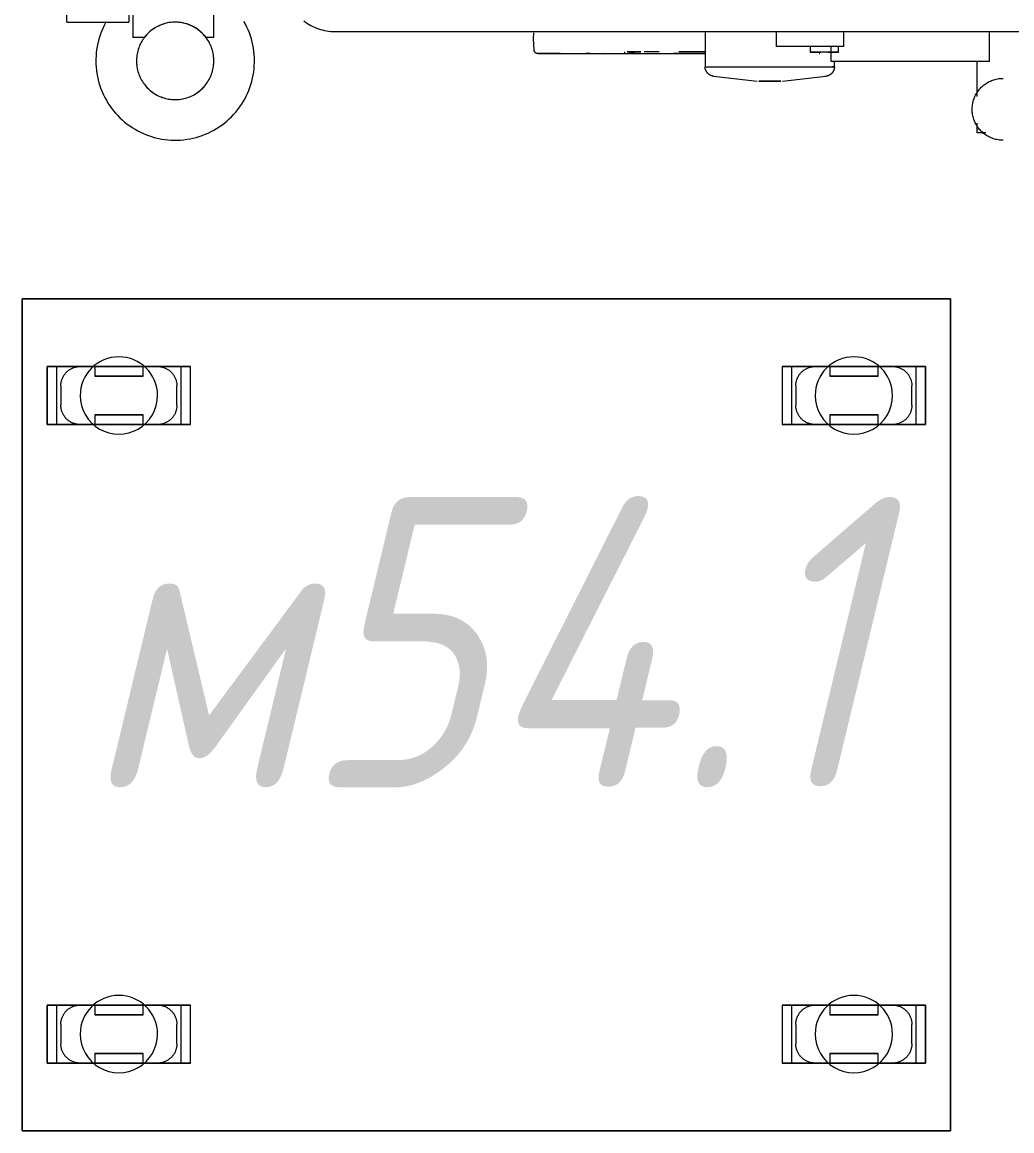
# Model space of a CAD drawing. Header units: millimetres. Extents: x -32954 to 151739, y -65671 to 56243.
# Drawn here: x -29804 to -29292, y -32578 to -32005 of the extents above; entities that cross this region are included whole.
import ezdxf

# ---------------------------------------------------------------- set-up
doc = ezdxf.new("R2010")
doc.units = ezdxf.units.MM
for name, color, linetype, lineweight in [('I-FURN', 7, 'Continuous', 9), ('I-FURN-IDEN', 7, 'Continuous', 9), ('Специальное оборудование', 7, 'Continuous', 18)]:
    doc.layers.add(name, color=color, linetype=linetype, lineweight=lineweight)
doc.styles.add('GOST Common_I', font='GOST_Common Italic.ttf', dxfattribs={"width": 0.9, "height": 150})

# ---------------------------------------------------------------- blocks, each defined once
blk = doc.blocks.new('Medical_All_ARJO_Enterprise-8000_Patient-Bed - Citadel-235586-В_АР_ПЭ_02 Этаж')
at = {"layer": 'Специальное оборудование'}
for p, q in [((-1220.69, 464.47), (-1220.69, -461.43)), ((-1178.87, -461.43), (-1178.87, 464.47)), ((-1254.85, -453.44), (-1254.85, -387.23)), ((-1222.85, -387.23), (-1222.85, -453.44)), ((-1254.85, -453.44), (-1222.85, -453.44)), ((-1116, -458.28), (7.48, -458.28)), ((-924.86, -458.05), (-924.86, -476.49)), ((-887.89, -466), (-887.89, -458.05)), ((-853.18, -466), (-853.18, -458.05)), ((-777.78, -473.76), (-777.78, -458.05)), ((-1214.8, -461.43), (-1220.69, -461.43)), ((-1178.87, -461.43), (-1182.81, -461.43)), ((-984.24, -469.7), (-986.47, -469.7)), ((-977, -468.77), (-977, -468.77)), ((-966.42, -468.77), (-966.42, -469.7)), ((-957.98, -468.77), (-965.2, -468.77)), ((-965.2, -468.77), (-957.98, -468.77)), ((-958.63, -468.77), (-965.06, -468.77)), ((-965.06, -468.77), (-958.63, -468.77)), ((-961.37, -469.7), (-964.11, -469.7)), ((-948.58, -468.77), (-956.3, -468.77)), ((-948.8, -468.77), (-954.9, -468.77)), ((-938.47, -469.7), (-941.38, -469.7)), ((-924.44, -468.77), (-938.47, -468.77)), ((-924.47, -468.77), (-938.47, -468.77)), ((-938.47, -469.7), (-938.47, -469.7)), ((-924.46, -469.7), (-938.47, -469.7)), ((-938.47, -469.7), (-938.47, -469.7)), ((-924.49, -469.7), (-938.47, -469.7)), ((-870.25, -466), (-887.89, -466)), ((-870.54, -466), (-870.54, -468.98)), ((-870.54, -468.98), (-865.08, -468.98)), ((-855.81, -468.98), (-870.54, -468.98)), ((-853.23, -466), (-870.25, -466)), ((-865.78, -469.7), (-865.69, -469.7)), ((-861.27, -468.98), (-855.81, -468.98)), ((-859.6, -473.76), (-859.6, -466)), ((-855.81, -468.98), (-855.81, -466)), ((-815.12, -473.76), (-859.6, -473.76)), ((-857.93, -476.49), (-857.93, -473.76)), ((-809.88, -473.76), (-815.12, -473.76)), ((-777.78, -473.76), (-809.88, -473.76)), ((-784.31, -473.76), (-784.31, -491.84)), ((-924.86, -476.49), (-921.55, -476.49)), ((-921.55, -476.49), (-917.56, -476.49)), ((-917.56, -476.49), (-912.26, -476.49)), ((-912.26, -476.49), (-891.39, -476.49)), ((-891.39, -476.49), (-857.93, -476.49)), ((-857.93, -476.49), (-859.07, -476.49)), ((-920.4, -481.38), (-897.92, -483.84)), ((-891.39, -483.84), (-897.05, -483.84)), ((-897.05, -483.84), (-891.39, -483.84)), ((-891.39, -483.84), (-885.74, -483.84)), ((-885.74, -483.84), (-891.39, -483.84)), ((-884.87, -483.84), (-862.39, -481.38)), ((-784.31, -505.7), (-784.31, -510.59)), ((-784.19, -510.59), (-784.24, -510.59)), ((-779.6, -510.59), (-784.19, -510.59))]:
    blk.add_line(p, q, dxfattribs=at)
at = {"layer": 'Специальное оборудование', "flags": 128}
for points in [[(-1132.21, -452.82), (-1131.35, -453.45), (-1130.46, -454.04), (-1129.55, -454.6), (-1128.61, -455.13), (-1127.66, -455.61), (-1126.69, -456.06), (-1125.7, -456.47), (-1124.69, -456.83), (-1123.67, -457.16), (-1122.64, -457.45), (-1121.6, -457.69), (-1120.55, -457.89), (-1119.49, -458.06), (-1118.43, -458.17), (-1117.36, -458.25), (-1116.29, -458.28), (-1116, -458.28)], [(-1157.81, -473.44), (-1157.84, -471.8), (-1157.94, -470.16), (-1158.1, -468.53), (-1158.33, -466.91), (-1158.62, -465.29), (-1158.98, -463.69), (-1159.4, -462.11), (-1159.89, -460.54), (-1160.43, -458.99), (-1161.04, -457.47), (-1161.71, -455.97), (-1162.44, -454.5), (-1163.23, -453.07)], [(-1234.76, -453.72), (-1235.52, -455.18), (-1236.22, -456.66), (-1236.86, -458.17), (-1237.44, -459.7), (-1237.96, -461.26), (-1238.41, -462.83), (-1238.8, -464.43), (-1239.13, -466.03), (-1239.4, -467.65), (-1239.6, -469.28), (-1239.73, -470.91), (-1239.8, -472.55), (-1239.81, -473.44)], [(-1178.81, -473.44), (-1178.82, -472.64), (-1178.87, -471.84), (-1178.95, -471.04), (-1179.06, -470.25), (-1179.21, -469.46), (-1179.38, -468.68), (-1179.59, -467.91), (-1179.82, -467.15), (-1180.09, -466.39), (-1180.39, -465.65), (-1180.71, -464.92), (-1181.07, -464.2), (-1181.45, -463.5), (-1181.86, -462.81), (-1182.3, -462.14), (-1182.76, -461.49), (-1183.26, -460.86), (-1183.77, -460.25), (-1184.31, -459.66), (-1184.87, -459.09), (-1185.46, -458.54), (-1186.06, -458.02), (-1186.69, -457.53), (-1187.34, -457.05), (-1188, -456.61), (-1188.68, -456.19), (-1189.38, -455.8), (-1190.09, -455.44), (-1190.82, -455.1), (-1191.56, -454.8), (-1192.31, -454.52), (-1193.07, -454.28), (-1193.84, -454.06), (-1194.62, -453.88), (-1195.41, -453.73), (-1196.2, -453.61), (-1196.99, -453.52), (-1197.79, -453.46), (-1198.59, -453.44), (-1199.39, -453.45), (-1200.19, -453.49), (-1200.99, -453.56), (-1201.78, -453.66), (-1202.57, -453.79), (-1203.35, -453.96), (-1204.13, -454.16), (-1204.89, -454.39), (-1205.65, -454.64), (-1206.4, -454.93), (-1207.13, -455.25), (-1207.85, -455.6), (-1208.56, -455.97), (-1209.25, -456.38), (-1209.92, -456.81), (-1210.58, -457.27), (-1211.21, -457.75), (-1211.83, -458.26), (-1212.43, -458.79), (-1213, -459.35), (-1213.55, -459.93), (-1214.08, -460.53), (-1214.59, -461.15), (-1215.07, -461.79), (-1215.52, -462.45), (-1215.94, -463.13), (-1216.34, -463.82), (-1216.71, -464.53), (-1217.06, -465.25), (-1217.37, -465.99), (-1217.65, -466.74), (-1217.9, -467.5), (-1218.13, -468.27), (-1218.32, -469.04), (-1218.48, -469.83), (-1218.61, -470.62), (-1218.7, -471.41), (-1218.77, -472.21), (-1218.8, -473.01), (-1218.81, -473.44)], [(-1013.26, -467.85), (-1013.42, -464.85), (-1013.47, -461.85), (-1013.4, -458.86)], [(-1011.26, -469.7), (-1011.34, -469.7), (-1011.42, -469.69), (-1011.5, -469.68), (-1011.58, -469.67), (-1011.66, -469.66), (-1011.74, -469.64), (-1011.81, -469.62), (-1011.89, -469.6), (-1011.97, -469.57), (-1012.04, -469.54), (-1012.11, -469.51), (-1012.19, -469.47), (-1012.26, -469.43), (-1012.32, -469.39), (-1012.39, -469.35), (-1012.46, -469.3), (-1012.52, -469.25), (-1012.58, -469.2), (-1012.64, -469.15), (-1012.7, -469.09), (-1012.75, -469.03), (-1012.8, -468.97), (-1012.85, -468.91), (-1012.9, -468.84), (-1012.95, -468.78), (-1012.99, -468.71), (-1013.03, -468.64), (-1013.06, -468.57), (-1013.1, -468.5), (-1013.13, -468.42), (-1013.15, -468.35), (-1013.18, -468.27), (-1013.2, -468.19), (-1013.22, -468.12), (-1013.23, -468.04), (-1013.25, -467.96), (-1013.25, -467.88), (-1013.26, -467.85)], [(-999.72, -469.7), (-1001.25, -469.7), (-1002.67, -469.7), (-1003.99, -469.7), (-1005.21, -469.7), (-1006.32, -469.7), (-1007.32, -469.7), (-1008.21, -469.7), (-1008.98, -469.7), (-1009.65, -469.7), (-1010.2, -469.7), (-1010.64, -469.7), (-1010.96, -469.7), (-1011.17, -469.7), (-1011.26, -469.7), (-1011.26, -469.7)], [(-1011.26, -469.7), (-1011.2, -469.7), (-1011.03, -469.7), (-1010.74, -469.7), (-1010.33, -469.7), (-1009.81, -469.7), (-1009.18, -469.7), (-1008.43, -469.7), (-1007.57, -469.7), (-1006.6, -469.7), (-1005.52, -469.7), (-1004.33, -469.7), (-1003.04, -469.7), (-1001.64, -469.7), (-1000.14, -469.7), (-998.55, -469.7), (-996.86, -469.7), (-995.07, -469.7), (-993.2, -469.7), (-991.23, -469.7), (-989.19, -469.7), (-987.06, -469.7), (-984.85, -469.7), (-982.57, -469.7), (-980.22, -469.7), (-977.8, -469.7), (-975.32, -469.7), (-972.78, -469.7), (-970.19, -469.7), (-967.54, -469.7), (-964.85, -469.7), (-962.11, -469.7), (-959.34, -469.7), (-956.54, -469.7), (-953.7, -469.7), (-950.85, -469.7), (-947.97, -469.7), (-945.07, -469.7), (-942.17, -469.7), (-939.26, -469.7), (-938.47, -469.7)], [(-938.47, -469.7), (-935.56, -469.7), (-932.66, -469.7), (-929.76, -469.7), (-926.88, -469.7), (-924.74, -469.7)], [(-865.5, -469.69), (-865.58, -469.69), (-865.66, -469.7)], [(-1239.81, -473.44), (-1239.77, -475.08), (-1239.68, -476.71), (-1239.51, -478.35), (-1239.28, -479.97), (-1238.99, -481.58), (-1238.63, -483.18), (-1238.21, -484.77), (-1237.73, -486.33), (-1237.18, -487.88), (-1236.57, -489.4), (-1235.9, -490.9), (-1235.17, -492.37), (-1234.39, -493.81), (-1233.54, -495.22), (-1232.65, -496.59), (-1231.69, -497.92), (-1230.69, -499.22), (-1229.63, -500.47), (-1228.52, -501.68), (-1227.37, -502.85), (-1226.17, -503.97), (-1224.93, -505.04), (-1223.65, -506.06), (-1222.32, -507.02), (-1220.96, -507.94), (-1219.56, -508.8), (-1218.13, -509.6), (-1216.67, -510.34), (-1215.18, -511.03), (-1213.66, -511.65), (-1212.12, -512.21), (-1210.56, -512.72), (-1208.98, -513.15), (-1207.39, -513.53), (-1205.78, -513.84), (-1204.15, -514.09), (-1202.52, -514.27), (-1200.89, -514.38), (-1199.25, -514.44), (-1197.61, -514.42), (-1195.97, -514.34), (-1194.34, -514.19), (-1192.71, -513.98), (-1191.1, -513.71), (-1189.49, -513.37), (-1187.9, -512.96), (-1186.33, -512.49), (-1184.78, -511.96), (-1183.25, -511.37), (-1181.74, -510.72), (-1180.27, -510.01), (-1178.82, -509.24), (-1177.4, -508.41), (-1176.02, -507.52), (-1174.68, -506.59), (-1173.37, -505.59), (-1172.11, -504.55), (-1170.88, -503.46), (-1169.71, -502.32), (-1168.57, -501.13), (-1167.49, -499.9), (-1166.46, -498.63), (-1165.48, -497.31), (-1164.55, -495.96), (-1163.67, -494.57), (-1162.86, -493.15), (-1162.1, -491.7), (-1161.4, -490.22), (-1160.76, -488.71), (-1160.18, -487.17), (-1159.66, -485.62), (-1159.2, -484.04), (-1158.81, -482.45), (-1158.48, -480.84), (-1158.22, -479.22), (-1158.02, -477.6), (-1157.88, -475.96), (-1157.82, -474.32), (-1157.81, -473.44)], [(-1218.81, -473.44), (-1218.79, -474.24), (-1218.74, -475.04), (-1218.66, -475.83), (-1218.55, -476.62), (-1218.41, -477.41), (-1218.23, -478.19), (-1218.03, -478.96), (-1217.79, -479.73), (-1217.52, -480.48), (-1217.23, -481.23), (-1216.9, -481.96), (-1216.55, -482.67), (-1216.16, -483.38), (-1215.75, -484.06), (-1215.31, -484.73), (-1214.85, -485.38), (-1214.36, -486.01), (-1213.84, -486.63), (-1213.3, -487.22), (-1212.74, -487.78), (-1212.16, -488.33), (-1211.55, -488.85), (-1210.92, -489.35), (-1210.28, -489.82), (-1209.61, -490.27), (-1208.93, -490.69), (-1208.23, -491.08), (-1207.52, -491.44), (-1206.79, -491.77), (-1206.05, -492.08), (-1205.3, -492.35), (-1204.54, -492.6), (-1203.77, -492.81), (-1202.99, -492.99), (-1202.21, -493.15), (-1201.42, -493.27), (-1200.62, -493.36), (-1199.82, -493.41), (-1199.02, -493.44), (-1198.22, -493.43), (-1197.42, -493.39), (-1196.63, -493.32), (-1195.83, -493.22), (-1195.05, -493.08), (-1194.26, -492.91), (-1193.49, -492.72), (-1192.72, -492.49), (-1191.96, -492.23), (-1191.22, -491.94), (-1190.48, -491.62), (-1189.76, -491.28), (-1189.06, -490.9), (-1188.37, -490.5), (-1187.69, -490.07), (-1187.04, -489.61), (-1186.4, -489.12), (-1185.78, -488.62), (-1185.19, -488.08), (-1184.61, -487.53), (-1184.06, -486.95), (-1183.53, -486.35), (-1183.03, -485.72), (-1182.55, -485.08), (-1182.09, -484.42), (-1181.67, -483.75), (-1181.27, -483.05), (-1180.9, -482.34), (-1180.56, -481.62), (-1180.25, -480.89), (-1179.96, -480.14), (-1179.71, -479.38), (-1179.49, -478.61), (-1179.3, -477.83), (-1179.14, -477.05), (-1179.01, -476.26), (-1178.91, -475.47), (-1178.84, -474.67), (-1178.81, -473.87), (-1178.81, -473.44)], [(-920.4, -481.38), (-920.6, -481.35), (-920.79, -481.32), (-920.99, -481.28), (-921.18, -481.23), (-921.38, -481.17), (-921.56, -481.11), (-921.75, -481.03), (-921.93, -480.96), (-922.11, -480.87), (-922.29, -480.78), (-922.46, -480.67), (-922.63, -480.57), (-922.8, -480.45), (-922.96, -480.33), (-923.11, -480.21), (-923.26, -480.07), (-923.4, -479.93), (-923.54, -479.79), (-923.67, -479.64), (-923.8, -479.48), (-923.92, -479.32), (-924.03, -479.16), (-924.14, -478.99), (-924.24, -478.82), (-924.33, -478.64), (-924.42, -478.46), (-924.5, -478.27), (-924.57, -478.09), (-924.63, -477.9), (-924.69, -477.71), (-924.74, -477.51), (-924.78, -477.32), (-924.81, -477.12), (-924.83, -476.92), (-924.85, -476.72), (-924.86, -476.52), (-924.86, -476.49)], [(-857.93, -476.49), (-857.94, -476.69), (-857.95, -476.89), (-857.97, -477.09), (-858.01, -477.29), (-858.04, -477.48), (-858.09, -477.68), (-858.15, -477.87), (-858.21, -478.06), (-858.28, -478.25), (-858.36, -478.43), (-858.44, -478.61), (-858.53, -478.79), (-858.63, -478.97), (-858.74, -479.14), (-858.85, -479.3), (-858.97, -479.46), (-859.09, -479.62), (-859.23, -479.77), (-859.36, -479.91), (-859.51, -480.05), (-859.65, -480.19), (-859.81, -480.31), (-859.97, -480.44), (-860.13, -480.55), (-860.3, -480.66), (-860.47, -480.76), (-860.65, -480.86), (-860.83, -480.94), (-861.01, -481.02), (-861.2, -481.1), (-861.39, -481.16), (-861.58, -481.22), (-861.77, -481.27), (-861.97, -481.31), (-862.16, -481.35), (-862.36, -481.37), (-862.39, -481.38)], [(-770.75, -514.46), (-771.39, -514.44), (-772.03, -514.41), (-772.67, -514.34), (-773.3, -514.25), (-773.93, -514.14), (-774.56, -514), (-775.17, -513.83), (-775.79, -513.65), (-776.39, -513.43), (-776.98, -513.19), (-777.57, -512.93), (-778.14, -512.65), (-778.7, -512.34), (-779.25, -512.01), (-779.79, -511.66), (-780.31, -511.29), (-780.81, -510.9), (-781.3, -510.49), (-781.78, -510.05), (-782.23, -509.6), (-782.67, -509.14), (-783.09, -508.65), (-783.48, -508.15), (-783.86, -507.63), (-784.22, -507.1), (-784.55, -506.56), (-784.86, -506), (-785.16, -505.43), (-785.42, -504.85), (-785.67, -504.26), (-785.89, -503.65), (-786.08, -503.04), (-786.25, -502.43), (-786.4, -501.81), (-786.52, -501.18), (-786.62, -500.54), (-786.69, -499.91), (-786.73, -499.27), (-786.75, -498.63), (-786.75, -497.99), (-786.72, -497.35), (-786.66, -496.71), (-786.58, -496.08), (-786.47, -495.45), (-786.34, -494.82), (-786.18, -494.2), (-785.99, -493.59), (-785.79, -492.98), (-785.56, -492.39), (-785.3, -491.8), (-785.02, -491.22), (-784.72, -490.66), (-784.4, -490.1), (-784.06, -489.57), (-783.69, -489.04), (-783.3, -488.53), (-782.9, -488.04), (-782.47, -487.56), (-782.02, -487.1), (-781.56, -486.66), (-781.08, -486.24), (-780.58, -485.83), (-780.07, -485.45), (-779.54, -485.09), (-779, -484.75), (-778.45, -484.43), (-777.88, -484.13), (-777.3, -483.86), (-776.71, -483.61), (-776.11, -483.38), (-775.51, -483.18), (-774.89, -483), (-774.27, -482.85), (-773.64, -482.72), (-773.01, -482.62), (-772.38, -482.54), (-771.74, -482.49), (-771.1, -482.46), (-770.75, -482.46)]]:
    blk.add_lwpolyline(points, dxfattribs=at)
at = {"layer": 'Специальное оборудование'}
for start, end in [(121.562, 134.8884), (60.2147, 126.4675), (90.8919, 101.5809), (79.8102, 89.3285), (68.3927, 72.4518), (53.4757, 60.796), (45, 52.375), (135, 142.602), (40.1801, 44.9103), (171.8082, 180), (180, 188.1918), (360, 8.1918), (351.8082, 360), (220.1801, 232.375), (301.562, 322.602), (233.4757, 240.796), (248.3927, 252.4518), (259.8102, 281.5809)]:
    blk.add_arc((-1198.81, -473.44), 20, start, end, dxfattribs=at)
blk.add_open_spline([(-1210.69, -457.35), (-1211.49, -457.94), (-1212.97, -459.22), (-1214.23, -460.67), (-1214.8, -461.43)], degree=3, dxfattribs=at)
blk.add_open_spline([(-1182.81, -461.43), (-1183.33, -460.75), (-1184.18, -459.75), (-1185.48, -458.5), (-1186.89, -457.33), (-1188.05, -456.55), (-1188.87, -456.08)], degree=3, knots=[0, 0, 0, 0, 0.333333, 0.5, 0.666667, 1, 1, 1, 1], dxfattribs=at)
blk = doc.blocks.new('М35-М54-М210-М382_Тумба - М54_1_Тумба прикроватная 400х500х750 мм-9778782-О_ТХ_05')
at = {"layer": 'I-FURN'}
for p, q in [((215, 480), (-215, 480)), ((-215, 480), (-215, 0)), ((-215, 480), (215, 480)), ((-215, 0), (-215, 480)), ((215, 0), (215, 480)), ((215, 480), (215, 0)), ((-150, 467), (-180, 467)), ((-180, 393), (-180, 467)), ((-180, 467), (-180, 462)), ((-180, 467), (-150, 467)), ((-150, 462), (-150, 467)), ((-150, 467), (-150, 393)), ((180, 467), (150, 467)), ((150, 393), (150, 467)), ((150, 467), (150, 462)), ((150, 467), (180, 467)), ((180, 462), (180, 467)), ((180, 467), (180, 393)), ((-180, 462), (-180, 398)), ((-180, 462), (-150, 462)), ((-160, 460), (-170, 460)), ((-150, 398), (-150, 462)), ((150, 462), (150, 398)), ((150, 462), (180, 462)), ((170, 460), (160, 460)), ((180, 398), (180, 462)), ((-175, 442.5), (-180, 442.5)), ((-180, 417.5), (-180, 442.5)), ((-180, 442.5), (-180, 417.5)), ((-175, 417.5), (-175, 442.5)), ((-175, 442.5), (-175, 417.5)), ((-150, 442.5), (-155, 442.5)), ((-155, 417.5), (-155, 442.5)), ((-155, 442.5), (-155, 417.5)), ((-150, 442.5), (-150, 417.5)), ((-150, 417.5), (-150, 442.5)), ((155, 442.5), (150, 442.5)), ((150, 417.5), (150, 442.5)), ((150, 442.5), (150, 417.5)), ((155, 442.5), (155, 417.5)), ((155, 417.5), (155, 442.5)), ((180, 442.5), (175, 442.5)), ((175, 442.5), (175, 417.5)), ((175, 417.5), (175, 442.5)), ((180, 442.5), (180, 417.5)), ((180, 417.5), (180, 442.5)), ((-180, 417.5), (-175, 417.5)), ((-155, 417.5), (-150, 417.5)), ((150, 417.5), (155, 417.5)), ((175, 417.5), (180, 417.5)), ((-180, 398), (-180, 393)), ((-150, 398), (-180, 398)), ((-170, 400), (-160, 400)), ((-150, 393), (-150, 398)), ((150, 398), (150, 393)), ((180, 398), (150, 398)), ((160, 400), (170, 400)), ((180, 393), (180, 398)), ((-180, 393), (-150, 393)), ((-180, 393), (-150, 393)), ((150, 393), (180, 393)), ((150, 393), (180, 393)), ((-150, 87), (-180, 87)), ((-180, 13), (-180, 87)), ((-180, 87), (-180, 82)), ((-150, 87), (-180, 87)), ((-150, 82), (-150, 87)), ((-150, 87), (-150, 13)), ((180, 87), (150, 87)), ((150, 13), (150, 87)), ((150, 87), (150, 82)), ((180, 87), (150, 87)), ((180, 82), (180, 87)), ((180, 87), (180, 13)), ((-180, 82), (-180, 18)), ((-180, 82), (-150, 82)), ((-150, 18), (-150, 82)), ((150, 82), (150, 18)), ((150, 82), (180, 82)), ((180, 18), (180, 82)), ((-160, 80), (-170, 80)), ((170, 80), (160, 80)), ((-175, 62.5), (-180, 62.5)), ((-180, 37.5), (-180, 62.5)), ((-180, 62.5), (-180, 37.5)), ((-175, 37.5), (-175, 62.5)), ((-175, 62.5), (-175, 37.5)), ((-150, 62.5), (-155, 62.5)), ((-155, 37.5), (-155, 62.5)), ((-155, 62.5), (-155, 37.5)), ((-150, 62.5), (-150, 37.5)), ((-150, 37.5), (-150, 62.5)), ((155, 62.5), (150, 62.5)), ((150, 37.5), (150, 62.5)), ((150, 62.5), (150, 37.5)), ((155, 62.5), (155, 37.5)), ((155, 37.5), (155, 62.5)), ((180, 62.5), (175, 62.5)), ((175, 62.5), (175, 37.5)), ((175, 37.5), (175, 62.5)), ((180, 62.5), (180, 37.5)), ((180, 37.5), (180, 62.5)), ((-180, 37.5), (-175, 37.5)), ((-155, 37.5), (-150, 37.5)), ((150, 37.5), (155, 37.5)), ((175, 37.5), (180, 37.5)), ((-180, 18), (-180, 13)), ((-150, 18), (-180, 18)), ((-170, 20), (-160, 20)), ((-150, 13), (-150, 18)), ((150, 18), (150, 13)), ((180, 18), (150, 18)), ((160, 20), (170, 20)), ((180, 13), (180, 18)), ((-180, 13), (-150, 13)), ((-150, 13), (-180, 13)), ((150, 13), (180, 13)), ((180, 13), (150, 13)), ((-215, 0), (215, 0)), ((215, 0), (-215, 0))]:
    blk.add_line(p, q, dxfattribs=at)
at = {"layer": 'I-FURN', "flags": 128}
for points in [[(-180, 450), (-179.99, 450.4), (-179.97, 450.8), (-179.93, 451.2), (-179.87, 451.59), (-179.8, 451.99), (-179.71, 452.38), (-179.61, 452.76), (-179.49, 453.15), (-179.36, 453.52), (-179.21, 453.89), (-179.05, 454.26), (-178.87, 454.62), (-178.68, 454.97), (-178.47, 455.31), (-178.25, 455.65), (-178.02, 455.97), (-177.78, 456.29), (-177.52, 456.59), (-177.25, 456.89), (-176.97, 457.17), (-176.67, 457.45), (-176.37, 457.71), (-176.06, 457.96), (-175.74, 458.19), (-175.4, 458.41), (-175.06, 458.62), (-174.71, 458.82), (-174.36, 459), (-173.99, 459.17), (-173.62, 459.32), (-173.25, 459.46), (-172.87, 459.58), (-172.48, 459.69), (-172.09, 459.78), (-171.7, 459.85), (-171.3, 459.91), (-170.91, 459.96), (-170.51, 459.99), (-170.11, 460), (-170, 460)], [(-160, 460), (-159.6, 459.99), (-159.2, 459.97), (-158.8, 459.93), (-158.41, 459.87), (-158.01, 459.8), (-157.62, 459.71), (-157.24, 459.61), (-156.85, 459.49), (-156.48, 459.36), (-156.11, 459.21), (-155.74, 459.05), (-155.38, 458.87), (-155.03, 458.68), (-154.69, 458.47), (-154.35, 458.25), (-154.03, 458.02), (-153.71, 457.78), (-153.41, 457.52), (-153.11, 457.25), (-152.83, 456.97), (-152.55, 456.67), (-152.29, 456.37), (-152.04, 456.06), (-151.81, 455.74), (-151.59, 455.4), (-151.38, 455.06), (-151.18, 454.71), (-151, 454.36), (-150.83, 453.99), (-150.68, 453.62), (-150.54, 453.25), (-150.42, 452.87), (-150.31, 452.48), (-150.22, 452.09), (-150.15, 451.7), (-150.09, 451.3), (-150.04, 450.91), (-150.01, 450.51), (-150, 450.11), (-150, 450)], [(150, 450), (150.01, 450.4), (150.03, 450.8), (150.07, 451.2), (150.13, 451.59), (150.2, 451.99), (150.29, 452.38), (150.39, 452.76), (150.51, 453.15), (150.64, 453.52), (150.79, 453.89), (150.95, 454.26), (151.13, 454.62), (151.32, 454.97), (151.53, 455.31), (151.75, 455.65), (151.98, 455.97), (152.22, 456.29), (152.48, 456.59), (152.75, 456.89), (153.03, 457.17), (153.33, 457.45), (153.63, 457.71), (153.94, 457.96), (154.26, 458.19), (154.6, 458.41), (154.94, 458.62), (155.29, 458.82), (155.64, 459), (156.01, 459.17), (156.38, 459.32), (156.75, 459.46), (157.13, 459.58), (157.52, 459.69), (157.91, 459.78), (158.3, 459.85), (158.7, 459.91), (159.09, 459.96), (159.49, 459.99), (159.89, 460), (160, 460)], [(170, 460), (170.4, 459.99), (170.8, 459.97), (171.2, 459.93), (171.59, 459.87), (171.99, 459.8), (172.38, 459.71), (172.76, 459.61), (173.15, 459.49), (173.52, 459.36), (173.89, 459.21), (174.26, 459.05), (174.62, 458.87), (174.97, 458.68), (175.31, 458.47), (175.65, 458.25), (175.97, 458.02), (176.29, 457.78), (176.59, 457.52), (176.89, 457.25), (177.17, 456.97), (177.45, 456.67), (177.71, 456.37), (177.96, 456.06), (178.19, 455.74), (178.41, 455.4), (178.62, 455.06), (178.82, 454.71), (179, 454.36), (179.17, 453.99), (179.32, 453.62), (179.46, 453.25), (179.58, 452.87), (179.69, 452.48), (179.78, 452.09), (179.85, 451.7), (179.91, 451.3), (179.96, 450.91), (179.99, 450.51), (180, 450.11), (180, 450)], [(-180, 410), (-180, 410.02), (-180, 410.06), (-180, 410.14), (-180, 410.26), (-180, 410.4), (-180, 410.57), (-180, 410.78), (-180, 411.02), (-180, 411.28), (-180, 411.58), (-180, 411.9), (-180, 412.26), (-180, 412.64), (-180, 413.05), (-180, 413.49), (-180, 413.96), (-180, 414.45), (-180, 414.96), (-180, 415.5), (-180, 416.07), (-180, 416.65), (-180, 417.26), (-180, 417.88), (-180, 418.53), (-180, 419.19), (-180, 419.88), (-180, 420.57), (-180, 421.29), (-180, 422.01), (-180, 422.75), (-180, 423.5), (-180, 424.27), (-180, 425.04), (-180, 425.82), (-180, 426.6), (-180, 427.39), (-180, 428.19), (-180, 428.98), (-180, 429.78), (-180, 430.58), (-180, 431.38), (-180, 432.18), (-180, 432.97), (-180, 433.76), (-180, 434.54), (-180, 435.32), (-180, 436.09), (-180, 436.84), (-180, 437.59), (-180, 438.32), (-180, 439.04), (-180, 439.75), (-180, 440.44), (-180, 441.11), (-180, 441.77), (-180, 442.41), (-180, 443.02), (-180, 443.62), (-180, 444.2), (-180, 444.75), (-180, 445.28), (-180, 445.78), (-180, 446.26), (-180, 446.71), (-180, 447.14), (-180, 447.54), (-180, 447.91), (-180, 448.25), (-180, 448.56), (-180, 448.84), (-180, 449.1), (-180, 449.32), (-180, 449.51), (-180, 449.67), (-180, 449.8), (-180, 449.9), (-180, 449.96), (-180, 450), (-180, 450)], [(-180, 450), (-180, 449.98), (-180, 449.94), (-180, 449.86), (-180, 449.74), (-180, 449.6), (-180, 449.43), (-180, 449.22), (-180, 448.98), (-180, 448.72), (-180, 448.42), (-180, 448.1), (-180, 447.74), (-180, 447.36), (-180, 446.95), (-180, 446.51), (-180, 446.04), (-180, 445.55), (-180, 445.04), (-180, 444.5), (-180, 443.93), (-180, 443.35), (-180, 442.74), (-180, 442.12), (-180, 441.47), (-180, 440.81), (-180, 440.12), (-180, 439.43), (-180, 438.71), (-180, 437.99), (-180, 437.25), (-180, 436.5), (-180, 435.73), (-180, 434.96), (-180, 434.18), (-180, 433.4), (-180, 432.61), (-180, 431.81), (-180, 431.02), (-180, 430.22), (-180, 429.42), (-180, 428.62), (-180, 427.82), (-180, 427.03), (-180, 426.24), (-180, 425.46), (-180, 424.68), (-180, 423.91), (-180, 423.16), (-180, 422.41), (-180, 421.68), (-180, 420.96), (-180, 420.25), (-180, 419.56), (-180, 418.89), (-180, 418.23), (-180, 417.59), (-180, 416.98), (-180, 416.38), (-180, 415.8), (-180, 415.25), (-180, 414.72), (-180, 414.22), (-180, 413.74), (-180, 413.29), (-180, 412.86), (-180, 412.46), (-180, 412.09), (-180, 411.75), (-180, 411.44), (-180, 411.16), (-180, 410.9), (-180, 410.68), (-180, 410.49), (-180, 410.33), (-180, 410.2), (-180, 410.1), (-180, 410.04), (-180, 410), (-180, 410)], [(-150, 450), (-150, 449.98), (-150, 449.94), (-150, 449.86), (-150, 449.74), (-150, 449.6), (-150, 449.43), (-150, 449.22), (-150, 448.98), (-150, 448.72), (-150, 448.42), (-150, 448.1), (-150, 447.74), (-150, 447.36), (-150, 446.95), (-150, 446.51), (-150, 446.04), (-150, 445.55), (-150, 445.04), (-150, 444.5), (-150, 443.93), (-150, 443.35), (-150, 442.74), (-150, 442.12), (-150, 441.47), (-150, 440.81), (-150, 440.12), (-150, 439.43), (-150, 438.71), (-150, 437.99), (-150, 437.25), (-150, 436.5), (-150, 435.73), (-150, 434.96), (-150, 434.18), (-150, 433.4), (-150, 432.61), (-150, 431.81), (-150, 431.02), (-150, 430.22), (-150, 429.42), (-150, 428.62), (-150, 427.82), (-150, 427.03), (-150, 426.24), (-150, 425.46), (-150, 424.68), (-150, 423.91), (-150, 423.16), (-150, 422.41), (-150, 421.68), (-150, 420.96), (-150, 420.25), (-150, 419.56), (-150, 418.89), (-150, 418.23), (-150, 417.59), (-150, 416.98), (-150, 416.38), (-150, 415.8), (-150, 415.25), (-150, 414.72), (-150, 414.22), (-150, 413.74), (-150, 413.29), (-150, 412.86), (-150, 412.46), (-150, 412.09), (-150, 411.75), (-150, 411.44), (-150, 411.16), (-150, 410.9), (-150, 410.68), (-150, 410.49), (-150, 410.33), (-150, 410.2), (-150, 410.1), (-150, 410.04), (-150, 410), (-150, 410)], [(-150, 410), (-150, 410.02), (-150, 410.06), (-150, 410.14), (-150, 410.26), (-150, 410.4), (-150, 410.57), (-150, 410.78), (-150, 411.02), (-150, 411.28), (-150, 411.58), (-150, 411.9), (-150, 412.26), (-150, 412.64), (-150, 413.05), (-150, 413.49), (-150, 413.96), (-150, 414.45), (-150, 414.96), (-150, 415.5), (-150, 416.07), (-150, 416.65), (-150, 417.26), (-150, 417.88), (-150, 418.53), (-150, 419.19), (-150, 419.88), (-150, 420.57), (-150, 421.29), (-150, 422.01), (-150, 422.75), (-150, 423.5), (-150, 424.27), (-150, 425.04), (-150, 425.82), (-150, 426.6), (-150, 427.39), (-150, 428.19), (-150, 428.98), (-150, 429.78), (-150, 430.58), (-150, 431.38), (-150, 432.18), (-150, 432.97), (-150, 433.76), (-150, 434.54), (-150, 435.32), (-150, 436.09), (-150, 436.84), (-150, 437.59), (-150, 438.32), (-150, 439.04), (-150, 439.75), (-150, 440.44), (-150, 441.11), (-150, 441.77), (-150, 442.41), (-150, 443.02), (-150, 443.62), (-150, 444.2), (-150, 444.75), (-150, 445.28), (-150, 445.78), (-150, 446.26), (-150, 446.71), (-150, 447.14), (-150, 447.54), (-150, 447.91), (-150, 448.25), (-150, 448.56), (-150, 448.84), (-150, 449.1), (-150, 449.32), (-150, 449.51), (-150, 449.67), (-150, 449.8), (-150, 449.9), (-150, 449.96), (-150, 450), (-150, 450)], [(150, 410), (150, 410.02), (150, 410.06), (150, 410.14), (150, 410.26), (150, 410.4), (150, 410.57), (150, 410.78), (150, 411.02), (150, 411.28), (150, 411.58), (150, 411.9), (150, 412.26), (150, 412.64), (150, 413.05), (150, 413.49), (150, 413.96), (150, 414.45), (150, 414.96), (150, 415.5), (150, 416.07), (150, 416.65), (150, 417.26), (150, 417.88), (150, 418.53), (150, 419.19), (150, 419.88), (150, 420.57), (150, 421.29), (150, 422.01), (150, 422.75), (150, 423.5), (150, 424.27), (150, 425.04), (150, 425.82), (150, 426.6), (150, 427.39), (150, 428.19), (150, 428.98), (150, 429.78), (150, 430.58), (150, 431.38), (150, 432.18), (150, 432.97), (150, 433.76), (150, 434.54), (150, 435.32), (150, 436.09), (150, 436.84), (150, 437.59), (150, 438.32), (150, 439.04), (150, 439.75), (150, 440.44), (150, 441.11), (150, 441.77), (150, 442.41), (150, 443.02), (150, 443.62), (150, 444.2), (150, 444.75), (150, 445.28), (150, 445.78), (150, 446.26), (150, 446.71), (150, 447.14), (150, 447.54), (150, 447.91), (150, 448.25), (150, 448.56), (150, 448.84), (150, 449.1), (150, 449.32), (150, 449.51), (150, 449.67), (150, 449.8), (150, 449.9), (150, 449.96), (150, 450), (150, 450)], [(150, 450), (150, 449.98), (150, 449.94), (150, 449.86), (150, 449.74), (150, 449.6), (150, 449.43), (150, 449.22), (150, 448.98), (150, 448.72), (150, 448.42), (150, 448.1), (150, 447.74), (150, 447.36), (150, 446.95), (150, 446.51), (150, 446.04), (150, 445.55), (150, 445.04), (150, 444.5), (150, 443.93), (150, 443.35), (150, 442.74), (150, 442.12), (150, 441.47), (150, 440.81), (150, 440.12), (150, 439.43), (150, 438.71), (150, 437.99), (150, 437.25), (150, 436.5), (150, 435.73), (150, 434.96), (150, 434.18), (150, 433.4), (150, 432.61), (150, 431.81), (150, 431.02), (150, 430.22), (150, 429.42), (150, 428.62), (150, 427.82), (150, 427.03), (150, 426.24), (150, 425.46), (150, 424.68), (150, 423.91), (150, 423.16), (150, 422.41), (150, 421.68), (150, 420.96), (150, 420.25), (150, 419.56), (150, 418.89), (150, 418.23), (150, 417.59), (150, 416.98), (150, 416.38), (150, 415.8), (150, 415.25), (150, 414.72), (150, 414.22), (150, 413.74), (150, 413.29), (150, 412.86), (150, 412.46), (150, 412.09), (150, 411.75), (150, 411.44), (150, 411.16), (150, 410.9), (150, 410.68), (150, 410.49), (150, 410.33), (150, 410.2), (150, 410.1), (150, 410.04), (150, 410), (150, 410)], [(180, 450), (180, 449.98), (180, 449.94), (180, 449.86), (180, 449.74), (180, 449.6), (180, 449.43), (180, 449.22), (180, 448.98), (180, 448.72), (180, 448.42), (180, 448.1), (180, 447.74), (180, 447.36), (180, 446.95), (180, 446.51), (180, 446.04), (180, 445.55), (180, 445.04), (180, 444.5), (180, 443.93), (180, 443.35), (180, 442.74), (180, 442.12), (180, 441.47), (180, 440.81), (180, 440.12), (180, 439.43), (180, 438.71), (180, 437.99), (180, 437.25), (180, 436.5), (180, 435.73), (180, 434.96), (180, 434.18), (180, 433.4), (180, 432.61), (180, 431.81), (180, 431.02), (180, 430.22), (180, 429.42), (180, 428.62), (180, 427.82), (180, 427.03), (180, 426.24), (180, 425.46), (180, 424.68), (180, 423.91), (180, 423.16), (180, 422.41), (180, 421.68), (180, 420.96), (180, 420.25), (180, 419.56), (180, 418.89), (180, 418.23), (180, 417.59), (180, 416.98), (180, 416.38), (180, 415.8), (180, 415.25), (180, 414.72), (180, 414.22), (180, 413.74), (180, 413.29), (180, 412.86), (180, 412.46), (180, 412.09), (180, 411.75), (180, 411.44), (180, 411.16), (180, 410.9), (180, 410.68), (180, 410.49), (180, 410.33), (180, 410.2), (180, 410.1), (180, 410.04), (180, 410), (180, 410)], [(180, 410), (180, 410.02), (180, 410.06), (180, 410.14), (180, 410.26), (180, 410.4), (180, 410.57), (180, 410.78), (180, 411.02), (180, 411.28), (180, 411.58), (180, 411.9), (180, 412.26), (180, 412.64), (180, 413.05), (180, 413.49), (180, 413.96), (180, 414.45), (180, 414.96), (180, 415.5), (180, 416.07), (180, 416.65), (180, 417.26), (180, 417.88), (180, 418.53), (180, 419.19), (180, 419.88), (180, 420.57), (180, 421.29), (180, 422.01), (180, 422.75), (180, 423.5), (180, 424.27), (180, 425.04), (180, 425.82), (180, 426.6), (180, 427.39), (180, 428.19), (180, 428.98), (180, 429.78), (180, 430.58), (180, 431.38), (180, 432.18), (180, 432.97), (180, 433.76), (180, 434.54), (180, 435.32), (180, 436.09), (180, 436.84), (180, 437.59), (180, 438.32), (180, 439.04), (180, 439.75), (180, 440.44), (180, 441.11), (180, 441.77), (180, 442.41), (180, 443.02), (180, 443.62), (180, 444.2), (180, 444.75), (180, 445.28), (180, 445.78), (180, 446.26), (180, 446.71), (180, 447.14), (180, 447.54), (180, 447.91), (180, 448.25), (180, 448.56), (180, 448.84), (180, 449.1), (180, 449.32), (180, 449.51), (180, 449.67), (180, 449.8), (180, 449.9), (180, 449.96), (180, 450), (180, 450)], [(-170, 400), (-170.4, 400.01), (-170.8, 400.03), (-171.2, 400.07), (-171.59, 400.13), (-171.99, 400.2), (-172.38, 400.29), (-172.76, 400.39), (-173.15, 400.51), (-173.52, 400.64), (-173.89, 400.79), (-174.26, 400.95), (-174.62, 401.13), (-174.97, 401.32), (-175.31, 401.53), (-175.65, 401.75), (-175.97, 401.98), (-176.29, 402.22), (-176.59, 402.48), (-176.89, 402.75), (-177.17, 403.03), (-177.45, 403.33), (-177.71, 403.63), (-177.96, 403.94), (-178.19, 404.26), (-178.41, 404.6), (-178.62, 404.94), (-178.82, 405.29), (-179, 405.64), (-179.17, 406.01), (-179.32, 406.38), (-179.46, 406.75), (-179.58, 407.13), (-179.69, 407.52), (-179.78, 407.91), (-179.85, 408.3), (-179.91, 408.7), (-179.96, 409.09), (-179.99, 409.49), (-180, 409.89), (-180, 410)], [(-150, 410), (-150.01, 409.6), (-150.03, 409.2), (-150.07, 408.8), (-150.13, 408.41), (-150.2, 408.01), (-150.29, 407.62), (-150.39, 407.24), (-150.51, 406.85), (-150.64, 406.48), (-150.79, 406.11), (-150.95, 405.74), (-151.13, 405.38), (-151.32, 405.03), (-151.53, 404.69), (-151.75, 404.35), (-151.98, 404.03), (-152.22, 403.71), (-152.48, 403.41), (-152.75, 403.11), (-153.03, 402.83), (-153.33, 402.55), (-153.63, 402.29), (-153.94, 402.04), (-154.26, 401.81), (-154.6, 401.59), (-154.94, 401.38), (-155.29, 401.18), (-155.64, 401), (-156.01, 400.83), (-156.38, 400.68), (-156.75, 400.54), (-157.13, 400.42), (-157.52, 400.31), (-157.91, 400.22), (-158.3, 400.15), (-158.7, 400.09), (-159.09, 400.04), (-159.49, 400.01), (-159.89, 400), (-160, 400)], [(160, 400), (159.6, 400.01), (159.2, 400.03), (158.8, 400.07), (158.41, 400.13), (158.01, 400.2), (157.62, 400.29), (157.24, 400.39), (156.85, 400.51), (156.48, 400.64), (156.11, 400.79), (155.74, 400.95), (155.38, 401.13), (155.03, 401.32), (154.69, 401.53), (154.35, 401.75), (154.03, 401.98), (153.71, 402.22), (153.41, 402.48), (153.11, 402.75), (152.83, 403.03), (152.55, 403.33), (152.29, 403.63), (152.04, 403.94), (151.81, 404.26), (151.59, 404.6), (151.38, 404.94), (151.18, 405.29), (151, 405.64), (150.83, 406.01), (150.68, 406.38), (150.54, 406.75), (150.42, 407.13), (150.31, 407.52), (150.22, 407.91), (150.15, 408.3), (150.09, 408.7), (150.04, 409.09), (150.01, 409.49), (150, 409.89), (150, 410)], [(180, 410), (179.99, 409.6), (179.97, 409.2), (179.93, 408.8), (179.87, 408.41), (179.8, 408.01), (179.71, 407.62), (179.61, 407.24), (179.49, 406.85), (179.36, 406.48), (179.21, 406.11), (179.05, 405.74), (178.87, 405.38), (178.68, 405.03), (178.47, 404.69), (178.25, 404.35), (178.02, 404.03), (177.78, 403.71), (177.52, 403.41), (177.25, 403.11), (176.97, 402.83), (176.67, 402.55), (176.37, 402.29), (176.06, 402.04), (175.74, 401.81), (175.4, 401.59), (175.06, 401.38), (174.71, 401.18), (174.36, 401), (173.99, 400.83), (173.62, 400.68), (173.25, 400.54), (172.87, 400.42), (172.48, 400.31), (172.09, 400.22), (171.7, 400.15), (171.3, 400.09), (170.91, 400.04), (170.51, 400.01), (170.11, 400), (170, 400)], [(-180, 70), (-179.99, 70.4), (-179.97, 70.8), (-179.93, 71.2), (-179.87, 71.59), (-179.8, 71.99), (-179.71, 72.38), (-179.61, 72.76), (-179.49, 73.15), (-179.36, 73.52), (-179.21, 73.89), (-179.05, 74.26), (-178.87, 74.62), (-178.68, 74.97), (-178.47, 75.31), (-178.25, 75.65), (-178.02, 75.97), (-177.78, 76.29), (-177.52, 76.59), (-177.25, 76.89), (-176.97, 77.17), (-176.67, 77.45), (-176.37, 77.71), (-176.06, 77.96), (-175.74, 78.19), (-175.4, 78.41), (-175.06, 78.62), (-174.71, 78.82), (-174.36, 79), (-173.99, 79.17), (-173.62, 79.32), (-173.25, 79.46), (-172.87, 79.58), (-172.48, 79.69), (-172.09, 79.78), (-171.7, 79.85), (-171.3, 79.91), (-170.91, 79.96), (-170.51, 79.99), (-170.11, 80), (-170, 80)], [(-160, 80), (-159.6, 79.99), (-159.2, 79.97), (-158.8, 79.93), (-158.41, 79.87), (-158.01, 79.8), (-157.62, 79.71), (-157.24, 79.61), (-156.85, 79.49), (-156.48, 79.36), (-156.11, 79.21), (-155.74, 79.05), (-155.38, 78.87), (-155.03, 78.68), (-154.69, 78.47), (-154.35, 78.25), (-154.03, 78.02), (-153.71, 77.78), (-153.41, 77.52), (-153.11, 77.25), (-152.83, 76.97), (-152.55, 76.67), (-152.29, 76.37), (-152.04, 76.06), (-151.81, 75.74), (-151.59, 75.4), (-151.38, 75.06), (-151.18, 74.71), (-151, 74.36), (-150.83, 73.99), (-150.68, 73.62), (-150.54, 73.25), (-150.42, 72.87), (-150.31, 72.48), (-150.22, 72.09), (-150.15, 71.7), (-150.09, 71.3), (-150.04, 70.91), (-150.01, 70.51), (-150, 70.11), (-150, 70)], [(150, 70), (150.01, 70.4), (150.03, 70.8), (150.07, 71.2), (150.13, 71.59), (150.2, 71.99), (150.29, 72.38), (150.39, 72.76), (150.51, 73.15), (150.64, 73.52), (150.79, 73.89), (150.95, 74.26), (151.13, 74.62), (151.32, 74.97), (151.53, 75.31), (151.75, 75.65), (151.98, 75.97), (152.22, 76.29), (152.48, 76.59), (152.75, 76.89), (153.03, 77.17), (153.33, 77.45), (153.63, 77.71), (153.94, 77.96), (154.26, 78.19), (154.6, 78.41), (154.94, 78.62), (155.29, 78.82), (155.64, 79), (156.01, 79.17), (156.38, 79.32), (156.75, 79.46), (157.13, 79.58), (157.52, 79.69), (157.91, 79.78), (158.3, 79.85), (158.7, 79.91), (159.09, 79.96), (159.49, 79.99), (159.89, 80), (160, 80)], [(170, 80), (170.4, 79.99), (170.8, 79.97), (171.2, 79.93), (171.59, 79.87), (171.99, 79.8), (172.38, 79.71), (172.76, 79.61), (173.15, 79.49), (173.52, 79.36), (173.89, 79.21), (174.26, 79.05), (174.62, 78.87), (174.97, 78.68), (175.31, 78.47), (175.65, 78.25), (175.97, 78.02), (176.29, 77.78), (176.59, 77.52), (176.89, 77.25), (177.17, 76.97), (177.45, 76.67), (177.71, 76.37), (177.96, 76.06), (178.19, 75.74), (178.41, 75.4), (178.62, 75.06), (178.82, 74.71), (179, 74.36), (179.17, 73.99), (179.32, 73.62), (179.46, 73.25), (179.58, 72.87), (179.69, 72.48), (179.78, 72.09), (179.85, 71.7), (179.91, 71.3), (179.96, 70.91), (179.99, 70.51), (180, 70.11), (180, 70)], [(-180, 30), (-180, 30.02), (-180, 30.06), (-180, 30.14), (-180, 30.26), (-180, 30.4), (-180, 30.57), (-180, 30.78), (-180, 31.02), (-180, 31.28), (-180, 31.58), (-180, 31.9), (-180, 32.26), (-180, 32.64), (-180, 33.05), (-180, 33.49), (-180, 33.96), (-180, 34.45), (-180, 34.96), (-180, 35.5), (-180, 36.07), (-180, 36.65), (-180, 37.26), (-180, 37.88), (-180, 38.53), (-180, 39.19), (-180, 39.88), (-180, 40.57), (-180, 41.29), (-180, 42.01), (-180, 42.75), (-180, 43.5), (-180, 44.27), (-180, 45.04), (-180, 45.82), (-180, 46.6), (-180, 47.39), (-180, 48.19), (-180, 48.98), (-180, 49.78), (-180, 50.58), (-180, 51.38), (-180, 52.18), (-180, 52.97), (-180, 53.76), (-180, 54.54), (-180, 55.32), (-180, 56.09), (-180, 56.84), (-180, 57.59), (-180, 58.32), (-180, 59.04), (-180, 59.75), (-180, 60.44), (-180, 61.11), (-180, 61.77), (-180, 62.41), (-180, 63.02), (-180, 63.62), (-180, 64.2), (-180, 64.75), (-180, 65.28), (-180, 65.78), (-180, 66.26), (-180, 66.71), (-180, 67.14), (-180, 67.54), (-180, 67.91), (-180, 68.25), (-180, 68.56), (-180, 68.84), (-180, 69.1), (-180, 69.32), (-180, 69.51), (-180, 69.67), (-180, 69.8), (-180, 69.9), (-180, 69.96), (-180, 70), (-180, 70)], [(-180, 70), (-180, 69.98), (-180, 69.94), (-180, 69.86), (-180, 69.74), (-180, 69.6), (-180, 69.43), (-180, 69.22), (-180, 68.98), (-180, 68.72), (-180, 68.42), (-180, 68.1), (-180, 67.74), (-180, 67.36), (-180, 66.95), (-180, 66.51), (-180, 66.04), (-180, 65.55), (-180, 65.04), (-180, 64.5), (-180, 63.93), (-180, 63.35), (-180, 62.74), (-180, 62.12), (-180, 61.47), (-180, 60.81), (-180, 60.12), (-180, 59.43), (-180, 58.71), (-180, 57.99), (-180, 57.25), (-180, 56.5), (-180, 55.73), (-180, 54.96), (-180, 54.18), (-180, 53.4), (-180, 52.61), (-180, 51.81), (-180, 51.02), (-180, 50.22), (-180, 49.42), (-180, 48.62), (-180, 47.82), (-180, 47.03), (-180, 46.24), (-180, 45.46), (-180, 44.68), (-180, 43.91), (-180, 43.16), (-180, 42.41), (-180, 41.68), (-180, 40.96), (-180, 40.25), (-180, 39.56), (-180, 38.89), (-180, 38.23), (-180, 37.59), (-180, 36.98), (-180, 36.38), (-180, 35.8), (-180, 35.25), (-180, 34.72), (-180, 34.22), (-180, 33.74), (-180, 33.29), (-180, 32.86), (-180, 32.46), (-180, 32.09), (-180, 31.75), (-180, 31.44), (-180, 31.16), (-180, 30.9), (-180, 30.68), (-180, 30.49), (-180, 30.33), (-180, 30.2), (-180, 30.1), (-180, 30.04), (-180, 30), (-180, 30)], [(-150, 70), (-150, 69.98), (-150, 69.94), (-150, 69.86), (-150, 69.74), (-150, 69.6), (-150, 69.43), (-150, 69.22), (-150, 68.98), (-150, 68.72), (-150, 68.42), (-150, 68.1), (-150, 67.74), (-150, 67.36), (-150, 66.95), (-150, 66.51), (-150, 66.04), (-150, 65.55), (-150, 65.04), (-150, 64.5), (-150, 63.93), (-150, 63.35), (-150, 62.74), (-150, 62.12), (-150, 61.47), (-150, 60.81), (-150, 60.12), (-150, 59.43), (-150, 58.71), (-150, 57.99), (-150, 57.25), (-150, 56.5), (-150, 55.73), (-150, 54.96), (-150, 54.18), (-150, 53.4), (-150, 52.61), (-150, 51.81), (-150, 51.02), (-150, 50.22), (-150, 49.42), (-150, 48.62), (-150, 47.82), (-150, 47.03), (-150, 46.24), (-150, 45.46), (-150, 44.68), (-150, 43.91), (-150, 43.16), (-150, 42.41), (-150, 41.68), (-150, 40.96), (-150, 40.25), (-150, 39.56), (-150, 38.89), (-150, 38.23), (-150, 37.59), (-150, 36.98), (-150, 36.38), (-150, 35.8), (-150, 35.25), (-150, 34.72), (-150, 34.22), (-150, 33.74), (-150, 33.29), (-150, 32.86), (-150, 32.46), (-150, 32.09), (-150, 31.75), (-150, 31.44), (-150, 31.16), (-150, 30.9), (-150, 30.68), (-150, 30.49), (-150, 30.33), (-150, 30.2), (-150, 30.1), (-150, 30.04), (-150, 30), (-150, 30)], [(-150, 30), (-150, 30.02), (-150, 30.06), (-150, 30.14), (-150, 30.26), (-150, 30.4), (-150, 30.57), (-150, 30.78), (-150, 31.02), (-150, 31.28), (-150, 31.58), (-150, 31.9), (-150, 32.26), (-150, 32.64), (-150, 33.05), (-150, 33.49), (-150, 33.96), (-150, 34.45), (-150, 34.96), (-150, 35.5), (-150, 36.07), (-150, 36.65), (-150, 37.26), (-150, 37.88), (-150, 38.53), (-150, 39.19), (-150, 39.88), (-150, 40.57), (-150, 41.29), (-150, 42.01), (-150, 42.75), (-150, 43.5), (-150, 44.27), (-150, 45.04), (-150, 45.82), (-150, 46.6), (-150, 47.39), (-150, 48.19), (-150, 48.98), (-150, 49.78), (-150, 50.58), (-150, 51.38), (-150, 52.18), (-150, 52.97), (-150, 53.76), (-150, 54.54), (-150, 55.32), (-150, 56.09), (-150, 56.84), (-150, 57.59), (-150, 58.32), (-150, 59.04), (-150, 59.75), (-150, 60.44), (-150, 61.11), (-150, 61.77), (-150, 62.41), (-150, 63.02), (-150, 63.62), (-150, 64.2), (-150, 64.75), (-150, 65.28), (-150, 65.78), (-150, 66.26), (-150, 66.71), (-150, 67.14), (-150, 67.54), (-150, 67.91), (-150, 68.25), (-150, 68.56), (-150, 68.84), (-150, 69.1), (-150, 69.32), (-150, 69.51), (-150, 69.67), (-150, 69.8), (-150, 69.9), (-150, 69.96), (-150, 70), (-150, 70)], [(150, 30), (150, 30.02), (150, 30.06), (150, 30.14), (150, 30.26), (150, 30.4), (150, 30.57), (150, 30.78), (150, 31.02), (150, 31.28), (150, 31.58), (150, 31.9), (150, 32.26), (150, 32.64), (150, 33.05), (150, 33.49), (150, 33.96), (150, 34.45), (150, 34.96), (150, 35.5), (150, 36.07), (150, 36.65), (150, 37.26), (150, 37.88), (150, 38.53), (150, 39.19), (150, 39.88), (150, 40.57), (150, 41.29), (150, 42.01), (150, 42.75), (150, 43.5), (150, 44.27), (150, 45.04), (150, 45.82), (150, 46.6), (150, 47.39), (150, 48.19), (150, 48.98), (150, 49.78), (150, 50.58), (150, 51.38), (150, 52.18), (150, 52.97), (150, 53.76), (150, 54.54), (150, 55.32), (150, 56.09), (150, 56.84), (150, 57.59), (150, 58.32), (150, 59.04), (150, 59.75), (150, 60.44), (150, 61.11), (150, 61.77), (150, 62.41), (150, 63.02), (150, 63.62), (150, 64.2), (150, 64.75), (150, 65.28), (150, 65.78), (150, 66.26), (150, 66.71), (150, 67.14), (150, 67.54), (150, 67.91), (150, 68.25), (150, 68.56), (150, 68.84), (150, 69.1), (150, 69.32), (150, 69.51), (150, 69.67), (150, 69.8), (150, 69.9), (150, 69.96), (150, 70), (150, 70)], [(150, 70), (150, 69.98), (150, 69.94), (150, 69.86), (150, 69.74), (150, 69.6), (150, 69.43), (150, 69.22), (150, 68.98), (150, 68.72), (150, 68.42), (150, 68.1), (150, 67.74), (150, 67.36), (150, 66.95), (150, 66.51), (150, 66.04), (150, 65.55), (150, 65.04), (150, 64.5), (150, 63.93), (150, 63.35), (150, 62.74), (150, 62.12), (150, 61.47), (150, 60.81), (150, 60.12), (150, 59.43), (150, 58.71), (150, 57.99), (150, 57.25), (150, 56.5), (150, 55.73), (150, 54.96), (150, 54.18), (150, 53.4), (150, 52.61), (150, 51.81), (150, 51.02), (150, 50.22), (150, 49.42), (150, 48.62), (150, 47.82), (150, 47.03), (150, 46.24), (150, 45.46), (150, 44.68), (150, 43.91), (150, 43.16), (150, 42.41), (150, 41.68), (150, 40.96), (150, 40.25), (150, 39.56), (150, 38.89), (150, 38.23), (150, 37.59), (150, 36.98), (150, 36.38), (150, 35.8), (150, 35.25), (150, 34.72), (150, 34.22), (150, 33.74), (150, 33.29), (150, 32.86), (150, 32.46), (150, 32.09), (150, 31.75), (150, 31.44), (150, 31.16), (150, 30.9), (150, 30.68), (150, 30.49), (150, 30.33), (150, 30.2), (150, 30.1), (150, 30.04), (150, 30), (150, 30)], [(180, 70), (180, 69.98), (180, 69.94), (180, 69.86), (180, 69.74), (180, 69.6), (180, 69.43), (180, 69.22), (180, 68.98), (180, 68.72), (180, 68.42), (180, 68.1), (180, 67.74), (180, 67.36), (180, 66.95), (180, 66.51), (180, 66.04), (180, 65.55), (180, 65.04), (180, 64.5), (180, 63.93), (180, 63.35), (180, 62.74), (180, 62.12), (180, 61.47), (180, 60.81), (180, 60.12), (180, 59.43), (180, 58.71), (180, 57.99), (180, 57.25), (180, 56.5), (180, 55.73), (180, 54.96), (180, 54.18), (180, 53.4), (180, 52.61), (180, 51.81), (180, 51.02), (180, 50.22), (180, 49.42), (180, 48.62), (180, 47.82), (180, 47.03), (180, 46.24), (180, 45.46), (180, 44.68), (180, 43.91), (180, 43.16), (180, 42.41), (180, 41.68), (180, 40.96), (180, 40.25), (180, 39.56), (180, 38.89), (180, 38.23), (180, 37.59), (180, 36.98), (180, 36.38), (180, 35.8), (180, 35.25), (180, 34.72), (180, 34.22), (180, 33.74), (180, 33.29), (180, 32.86), (180, 32.46), (180, 32.09), (180, 31.75), (180, 31.44), (180, 31.16), (180, 30.9), (180, 30.68), (180, 30.49), (180, 30.33), (180, 30.2), (180, 30.1), (180, 30.04), (180, 30), (180, 30)], [(180, 30), (180, 30.02), (180, 30.06), (180, 30.14), (180, 30.26), (180, 30.4), (180, 30.57), (180, 30.78), (180, 31.02), (180, 31.28), (180, 31.58), (180, 31.9), (180, 32.26), (180, 32.64), (180, 33.05), (180, 33.49), (180, 33.96), (180, 34.45), (180, 34.96), (180, 35.5), (180, 36.07), (180, 36.65), (180, 37.26), (180, 37.88), (180, 38.53), (180, 39.19), (180, 39.88), (180, 40.57), (180, 41.29), (180, 42.01), (180, 42.75), (180, 43.5), (180, 44.27), (180, 45.04), (180, 45.82), (180, 46.6), (180, 47.39), (180, 48.19), (180, 48.98), (180, 49.78), (180, 50.58), (180, 51.38), (180, 52.18), (180, 52.97), (180, 53.76), (180, 54.54), (180, 55.32), (180, 56.09), (180, 56.84), (180, 57.59), (180, 58.32), (180, 59.04), (180, 59.75), (180, 60.44), (180, 61.11), (180, 61.77), (180, 62.41), (180, 63.02), (180, 63.62), (180, 64.2), (180, 64.75), (180, 65.28), (180, 65.78), (180, 66.26), (180, 66.71), (180, 67.14), (180, 67.54), (180, 67.91), (180, 68.25), (180, 68.56), (180, 68.84), (180, 69.1), (180, 69.32), (180, 69.51), (180, 69.67), (180, 69.8), (180, 69.9), (180, 69.96), (180, 70), (180, 70)], [(-170, 20), (-170.4, 20.01), (-170.8, 20.03), (-171.2, 20.07), (-171.59, 20.13), (-171.99, 20.2), (-172.38, 20.29), (-172.76, 20.39), (-173.15, 20.51), (-173.52, 20.64), (-173.89, 20.79), (-174.26, 20.95), (-174.62, 21.13), (-174.97, 21.32), (-175.31, 21.53), (-175.65, 21.75), (-175.97, 21.98), (-176.29, 22.22), (-176.59, 22.48), (-176.89, 22.75), (-177.17, 23.03), (-177.45, 23.33), (-177.71, 23.63), (-177.96, 23.94), (-178.19, 24.26), (-178.41, 24.6), (-178.62, 24.94), (-178.82, 25.29), (-179, 25.64), (-179.17, 26.01), (-179.32, 26.38), (-179.46, 26.75), (-179.58, 27.13), (-179.69, 27.52), (-179.78, 27.91), (-179.85, 28.3), (-179.91, 28.7), (-179.96, 29.09), (-179.99, 29.49), (-180, 29.89), (-180, 30)], [(-150, 30), (-150.01, 29.6), (-150.03, 29.2), (-150.07, 28.8), (-150.13, 28.41), (-150.2, 28.01), (-150.29, 27.62), (-150.39, 27.24), (-150.51, 26.85), (-150.64, 26.48), (-150.79, 26.11), (-150.95, 25.74), (-151.13, 25.38), (-151.32, 25.03), (-151.53, 24.69), (-151.75, 24.35), (-151.98, 24.03), (-152.22, 23.71), (-152.48, 23.41), (-152.75, 23.11), (-153.03, 22.83), (-153.33, 22.55), (-153.63, 22.29), (-153.94, 22.04), (-154.26, 21.81), (-154.6, 21.59), (-154.94, 21.38), (-155.29, 21.18), (-155.64, 21), (-156.01, 20.83), (-156.38, 20.68), (-156.75, 20.54), (-157.13, 20.42), (-157.52, 20.31), (-157.91, 20.22), (-158.3, 20.15), (-158.7, 20.09), (-159.09, 20.04), (-159.49, 20.01), (-159.89, 20), (-160, 20)], [(160, 20), (159.6, 20.01), (159.2, 20.03), (158.8, 20.07), (158.41, 20.13), (158.01, 20.2), (157.62, 20.29), (157.24, 20.39), (156.85, 20.51), (156.48, 20.64), (156.11, 20.79), (155.74, 20.95), (155.38, 21.13), (155.03, 21.32), (154.69, 21.53), (154.35, 21.75), (154.03, 21.98), (153.71, 22.22), (153.41, 22.48), (153.11, 22.75), (152.83, 23.03), (152.55, 23.33), (152.29, 23.63), (152.04, 23.94), (151.81, 24.26), (151.59, 24.6), (151.38, 24.94), (151.18, 25.29), (151, 25.64), (150.83, 26.01), (150.68, 26.38), (150.54, 26.75), (150.42, 27.13), (150.31, 27.52), (150.22, 27.91), (150.15, 28.3), (150.09, 28.7), (150.04, 29.09), (150.01, 29.49), (150, 29.89), (150, 30)], [(180, 30), (179.99, 29.6), (179.97, 29.2), (179.93, 28.8), (179.87, 28.41), (179.8, 28.01), (179.71, 27.62), (179.61, 27.24), (179.49, 26.85), (179.36, 26.48), (179.21, 26.11), (179.05, 25.74), (178.87, 25.38), (178.68, 25.03), (178.47, 24.69), (178.25, 24.35), (178.02, 24.03), (177.78, 23.71), (177.52, 23.41), (177.25, 23.11), (176.97, 22.83), (176.67, 22.55), (176.37, 22.29), (176.06, 22.04), (175.74, 21.81), (175.4, 21.59), (175.06, 21.38), (174.71, 21.18), (174.36, 21), (173.99, 20.83), (173.62, 20.68), (173.25, 20.54), (172.87, 20.42), (172.48, 20.31), (172.09, 20.22), (171.7, 20.15), (171.3, 20.09), (170.91, 20.04), (170.51, 20.01), (170.11, 20), (170, 20)]]:
    blk.add_lwpolyline(points, dxfattribs=at)
at = {"layer": 'I-FURN'}
for centre, start, end in [((-165, 430), 90, 270), ((-165, 430), 90, 270), ((-165, 430), 270, 90), ((-165, 430), 270, 90), ((165, 430), 90, 270), ((165, 430), 90, 270), ((165, 430), 270, 90), ((165, 430), 270, 90), ((-165, 50), 90, 270), ((-165, 50), 90, 270), ((-165, 50), 270, 90), ((-165, 50), 270, 90), ((165, 50), 90, 270), ((165, 50), 90, 270), ((165, 50), 270, 90), ((165, 50), 270, 90)]:
    blk.add_arc(centre, 20, start, end, dxfattribs=at)

msp = doc.modelspace()

# ---------------------------------------------------------------- block references
at = {"layer": 'I-FURN', "rotation": 270.0000000000005}
msp.add_blockref('М35-М54-М210-М382_Тумба - М54_1_Тумба прикроватная 400х500х750 мм-9778782-О_ТХ_05', (-29803.7, -32362.94), dxfattribs=at)
at = {"layer": 'Специальное оборудование'}
msp.add_blockref('Medical_All_ARJO_Enterprise-8000_Patient-Bed - Citadel-235586-В_АР_ПЭ_02 Этаж', (-28525.78, -31551.56), dxfattribs=at)

# ---------------------------------------------------------------- texts
at = {"layer": 'I-FURN-IDEN', "char_height": 150, "attachment_point": 1, "style": 'GOST Common_I'}
for s, insert, width in [('54.1', (-29658.99, -32250.39), 396.8353), ('\\fGOST Common|b0|i1|c204|p34|;\\W.9;м', (-29772.1, -32250.39), 137.0886)]:
    msp.add_mtext(s, dxfattribs=dict(at, insert=insert, width=width))

doc.saveas('drawing.dxf')
